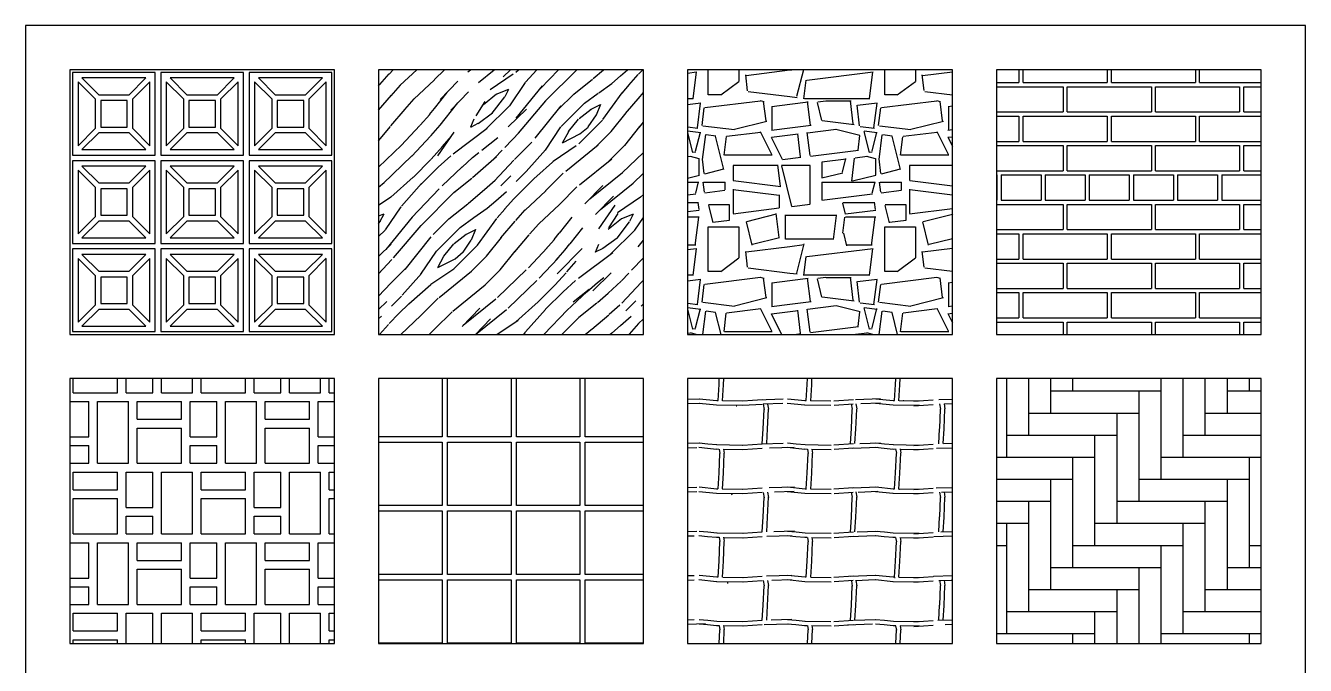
# Model space of a CAD drawing. Header units: inches. Extents: x 8.9 to 34.2, y 3.1 to 17.6.
# Drawn here: x 8.89 to 23.39, y 10.39 to 17.64 of the extents above; entities that cross this region are included whole.
import ezdxf

# ---------------------------------------------------------------- set-up
doc = ezdxf.new("R2010")
doc.units = ezdxf.units.IN
doc.header["$MEASUREMENT"] = 0

msp = doc.modelspace()

# ---------------------------------------------------------------- hatches: boundary and pattern name
h = msp.add_hatch()
h.set_pattern_fill('COBOGO1', color=256, pattern_type=2)
h.set_pattern_definition([(0, (7.416339932285666, 12.17193700955551), (0, 1), [0.9375, -0.0625]), (270, (7.416339932285666, 13.10943700955551), (1, -1.836909530733566e-16), [0.9375, -0.0625]), (180, (8.353839932285666, 13.10943700955551), (-1.224606353822377e-16, -1), [0.9375, -0.0625]), (90, (8.353839932285666, 12.17193700955551), (-1, 6.123031769111886e-17), [0.9375, -0.0625]), (0, (7.523033932285666, 12.23443700955551), (0, 1), [0.724112, -0.275888]), (270, (7.478839932285666, 13.00274300955551), (1, -1.836909530733566e-16), [0.724112, -0.275888]), (180, (8.247145932285665, 13.04693700955551), (-1.224606353822377e-16, -1), [0.724112, -0.275888]), (90, (8.291339932285666, 12.27863100955551), (-1, 6.123031769111886e-17), [0.724112, -0.275888]), (0, (7.716783932285666, 12.42818700955551), (0, 1), [0.336612, -0.663388]), (270, (7.672589932285666, 12.80899300955551), (1, -1.836909530733566e-16), [0.336612, -0.663388]), (180, (8.053395932285667, 12.85318700955551), (-1.224606353822377e-16, -1), [0.336612, -0.663388]), (90, (8.097589932285667, 12.47238100955551), (-1, 6.123031769111886e-17), [0.336612, -0.663388]), (0, (7.735089932285666, 12.49068700955551), (0, 1), [0.3, -0.7]), (270, (7.735089932285666, 12.79068700955551), (1, -1.836909530733566e-16), [0.3, -0.7]), (180, (8.035089932285667, 12.79068700955551), (-1.224606353822377e-16, -1), [0.3, -0.7]), (90, (8.035089932285667, 12.49068700955551), (-1, 6.123031769111886e-17), [0.3, -0.7]), (315, (7.478839932285666, 13.00274300955551), (1.000000309448952, -2.220446049250313e-16), [0.274004, -1.14021]), (315, (7.523033932285666, 13.04693700955551), (1.000000309448952, -2.220446049250313e-16), [0.274004, -1.14021]), (225, (8.291339932285666, 13.00274300955551), (-1.110223024625157e-16, -1.000000309448952), [0.274004, -1.14021]), (225, (8.247145932285665, 13.04693700955551), (-1.110223024625157e-16, -1.000000309448952), [0.274004, -1.14021]), (225, (7.716783932285666, 12.42818700955551), (-1.110223024625157e-16, -1.000000309448952), [0.274004, -1.14021]), (225, (7.672589932285666, 12.47238100955551), (-1.110223024625157e-16, -1.000000309448952), [0.274004, -1.14021]), (315, (8.053395932285667, 12.42818700955551), (1.000000309448952, -2.220446049250313e-16), [0.274004, -1.14021]), (315, (8.097589932285667, 12.47238100955551), (1.000000309448952, -2.220446049250313e-16), [0.274004, -1.14021])])
h.paths.add_polyline_path([(9.385089932285666, 14.14068700955551), (12.38508993228567, 14.14068700955551), (12.38508993228567, 17.14068700955551), (9.385089932285666, 17.14068700955551)])
h = msp.add_hatch()
h.set_pattern_fill('MADEIRA3', color=256, scale=2, angle=45, pattern_type=2)
h.set_pattern_definition([(40.60140000000001, (2.776730468934502, 1.407142494561229), (1.414209572442968, 1.414216291841767), [0.130384, -25.946422]), (49.3987, (2.88986755392435, 1.294005409571382), (15.55635123906141, 18.38477371420754), [0.130384, -25.946426]), (41.9874, (2.225187179608996, 1.873832970144351), (1.414208964699968, 1.414218666890748), [0.190262, -37.862326]), (48.01270000000001, (2.14033436586661, 1.958685783886736), (24.04166899291732, 26.87001857304267), [0.190262, -37.86233]), (40.42619999999999, (2.557527366766673, 1.456639969244288), (19.79895064629603, 16.97060285216485), [0.250798, -49.908938]), (49.5739, (2.939365028607408, 1.074802307403552), (15.5563546834398, 18.38477018313453), [0.250798, -49.908946]), (43.1525, (2.267613586480189, 1.661700935788387), (1.414211076053257, 1.414215698644407), [0.310162, -61.722084]), (46.8476, (1.928220716286956, 2.001105119690118), (41.01220197022322, 43.84061308542618), [0.310162, -61.722088]), (38.41819999999999, (2.409034942717498, 1.590990257669732), (14.1421031388135, 11.31374100203083), [0.261726, -52.083268]), (49.5739, (3.094928520468449, 0.9192388155425117), (15.5563546834398, 18.38477018313453), [0.250798, -49.908946]), (46.8476, (1.808012563485244, 2.121313272491831), (41.01220197022322, 43.84061308542618), [0.310162, -61.722088]), (45, (2.182760772737803, 0.03535533905932738), (-1.414213562373095, 1.414213562373095), [0.28, -1.72]), (45, (2.027197280876762, 0.1909188309203678), (-1.414213562373095, 1.414213562373095), [0.28, -1.72]), (45, (1.673643890283488, 0.5444722215136416), (-1.414213562373095, 1.414213562373095), [0.28, -1.72]), (44.209, (1.451609532563788, 0.7665065792333424), (104.6531794257583, 101.8220006808326), [0.290028, -289.73761]), (44.52249999999999, (1.338946209117335, 0.8791699026797949), (1.414214366296558, 1.414211966650129), [0.400014, -239.60832]), (57.60900000000001, (1.215793663678761, 1.002322448118369), (73.53842185390087, 115.9661956268828), [0.194696, -155.561764]), (36.4686, (1.263520542981728, 0.9545955688154018), (11.31382004805416, 8.485169567358552), [0.202238, -40.245326]), (45.47750000000001, (1.145671298402054, 1.072444813395076), (166.8770644756929, 169.7057630263575), [0.400014, -239.60832]), (45.7899, (1.033003732314914, 1.185112379482216), (100.4001423841578, 103.2466115156724), [0.290028, -145.723848]), (45.7899, (0.9127955795132008, 1.305320532283929), (100.4001423841578, 103.2466115156724), [0.290028, -145.723848]), (51.07240000000001, (1.871633789015722, 0.7424621202458749), (35.3553791139546, 43.84058110955237), [0.4726519999999999, -94.05775599999997]), (38.9277, (2.225187179608995, 0.3889087296526011), (29.69841095097809, 24.04170444267971), [0.472652, -94.057738]), (51.07240000000001, (1.659501754659757, 0.9687362902255702), (35.3553791139546, 43.84058110955237), [0.4726519999999999, -94.05775599999997]), (38.9277, (1.235222129598643, 1.392962175171315), (29.69841095097809, 24.04170444267971), [0.472652, -94.057738]), (60.9453, (2.21811611179713, 0.7353910524340095), (2.828433916521171, 5.656846493222234), [0.145602, -14.41461]), (55.954, (2.027197280876762, 0.6576093065034891), (5.656862754987173, 8.485272912077662), [0.3157539999999998, -62.83484599999998]), (34.0461, (2.14033436586661, 0.5444722215136416), (43.84051221061966, 29.69859233001916), [0.315754, -62.834824]), (55.954, (1.62414641560043, 1.159655121145938), (5.656862754987173, 8.485272912077662), [0.3157539999999998, -62.83484599999998]), (34.0461, (1.426156516868197, 1.357645019878171), (43.84051221061966, 29.69859233001916), [0.315754, -62.834824]), (49.7636, (1.716070297154681, 0.8414570696119915), (14.14214764476863, 16.97055058537822), [0.481664, -23.601524]), (38.9277, (2.380750671470036, 0.2333452377915607), (29.69841095097809, 24.04170444267971), [0.472652, -94.057738]), (38.9277, (1.11501397679693, 1.513170327973028), (29.69841095097809, 24.04170444267971), [0.472652, -94.057738]), (21.80159999999999, (1.46858292373939, 1.286934341759516), (9.899466021867866, 4.242668902403722), [0.152316, -15.079208]), (38.9911, (1.320090499690215, 1.166726188957803), (15.55632254519127, 12.72794730844317), [0.1910499999999999, -38.01888799999998]), (48.3664, (1.807578399921595, 0.4105377118755353), (21.21322760401565, 24.04160658713656), [0.33057, -33.7282]), (41.6337, (1.893262771238656, 0.3248533405584742), (1.414209068103099, 1.414216999309146), [0.33057, -33.728196]), (46.5911, (1.551078243473299, 0.6670378683238307), (48.08329591651587, 50.91165320902169), [0.240092, -71.78768000000001]), (45, (2.168618637114072, 1.11015764646288), (-1.414213562373095, 1.414213562373095), [0.25, -1.75]), (45, (2.592882705826, 0.6858935777509511), (-1.414213562373095, 1.414213562373095), [0.25, -1.75]), (26.5652, (2.536314163331077, 1.11015764646288), (1.414209146569054, 1.414217387692722), [0.126492, -6.198058000000001]), (38.29029999999999, (2.401963874905633, 1.004091629284897), (14.14210392606349, 11.313739528022), [0.171172, -34.063304]), (51.3401, (2.288826789915785, 0.8626702730475879), (9.899512823792797, 12.72790460987425), [0.181108, -17.92966]), (55.6196, (2.508029892083615, 0.9121677477306462), (5.65685996979183, 8.485274042326672), [0.162788, -32.394848]), (67.6198, (2.599953773637866, 1.04651803615609), (5.65686766954422, 14.14212246664642), [0.13, -25.869988]), (45, (2.203973976173399, 0.9192388155425117), (-1.414213562373095, 1.414213562373095), [0.38, -1.62]), (45, (2.401963874905633, 0.7212489168102785), (-1.414213562373095, 1.414213562373095), [0.38, -1.62]), (48.3664, (1.800923110897067, 1.421284630184961), (21.21322760401565, 24.04160658713656), [0.340588, -33.718182]), (41.6337, (1.687786025907219, 1.534421715174808), (1.414209068103099, 1.414216999309146), [0.340588, -33.71818]), (45, (2.74844619768704, 0.5303300858899106), (-1.414213562373095, 1.414213562373095), [0.25, -1.75]), (26.5652, (2.21811611179713, 0.7353910524340095), (1.414209146569054, 1.414217387692722), [0.22136, -6.103190000000001]), (40.2365, (2.416106010529363, 0.834386001800126), (1.414211054083221, 1.414216639370654), [0.120416, -23.962768]), (52.43139999999999, (1.426156516868197, 1.074802307403552), (18.3847790993398, 24.04162707819457), [0.231948, -46.157706]), (63.4349, (1.567577873105506, 1.258650070512055), (1.414215540735743, 4.242637254688822), [0.094868, -6.229686]), (38.66, (2.345395332410709, 1.286934341759516), (1.414208651810879, 1.414219366810983), [0.271662, -17.839102]), (51.3401, (2.769659401122637, 0.8626702730475879), (9.899512823792797, 12.72790460987425), [0.271662, -17.839106]), (46.27300000000001, (1.956486602758108, 1.336431816442575), (60.81121536947364, 63.63957799595148), [0.450112, -89.572106]), (43.7271, (1.602903513680024, 1.689989449676536), (1.414209732919267, 1.414216905466915), [0.450112, -89.572102]), (36.0275, (2.472674553024287, 1.1879393923934), (21.21316090303294, 15.55639130872886), [0.1923539999999999, -38.27839999999998]), (45, (2.027197280876762, 1.209152595828996), (-1.414213562373095, 1.414213562373095), [0.54, -1.46]), (51.3401, (2.925222892983677, 0.7071067811865475), (9.899512823792797, 12.72790460987425), [0.271662, -17.839106]), (43.7271, (1.482695360878311, 1.810197602478249), (1.414209732919267, 1.414216905466915), [0.450112, -89.572102]), (35.5378, (2.628238044885328, 1.301076477383247), (1.414210655151136, 1.414216687995512), [0.182482, -11.983038]), (45, (2.027197280876762, 1.675843071412118), (-1.414213562373095, 1.414213562373095), [0.28, -1.72]), (45, (1.942344467134377, 1.760695885154503), (-1.414213562373095, 1.414213562373095), [0.28, -1.72]), (54.21100000000001, (2.670664451756521, 0.9899494936611666), (7.071071599964291, 9.899492174389877), [0.3748339999999999, -74.59181999999998]), (51.49160000000001, (2.182903608307603, 2.538421420578151), (154.1467307518407, 193.7498065581168), [0.231448, -335.923832]), (51.49160000000001, (2.303111761109315, 2.418213267776438), (154.1467307518407, 193.7498065581168), [0.231448, -335.923832]), (55.04180000000001, (2.373679603658171, 2.220315292925759), (111.7109025297565, 159.8181008432378), [0.324978, -229.191022]), (37.093, (2.366608535846305, 2.001112190757929), (46.66892856839938, 35.35545834538418), [0.484608, -72.206492]), (38.5515, (2.684806587380251, 2.036467529817257), (97.5834393301562, 77.7790417366736), [0.231464, -356.02248]), (42.13729999999999, (2.73430406206331, 1.85969083452062), (1.414219821590414, 1.414206399933468), [0.20025, -39.84973]), (46.78990000000001, (2.868654350488754, 1.725340546095176), (42.42641473700969, 45.25482631790416), [0.320156, -63.711086]), (45, (3.10907065609218, 1.711198410471445), (-1.414213562373095, 1.414213562373095), [0.16, -1.84]), (45, (3.193923469834566, 1.626345596729059), (-1.414213562373095, 1.414213562373095), [0.16, -1.84]), (43.2101, (3.208065605458296, 1.385929291125633), (1.414212850539411, 1.414214080981092), [0.320156, -63.711086]), (43.2101, (3.363629097319337, 1.230365799264592), (1.414212850539411, 1.414214080981092), [0.320156, -63.711086]), (41.4238, (2.748446197687041, 1.619274528917194), (1.414211256425335, 1.414217007736747), [0.160312, -31.902122]), (48.5763, (3.101999588280314, 1.26572113832392), (19.79900260302265, 22.62740329598742), [0.1603119999999999, -31.90212599999999]), (41.4238, (2.493887756459884, 1.873832970144351), (1.414211256425335, 1.414217007736747), [0.160312, -31.902122]), (48.5763, (2.140332951653047, 2.227370804388439), (19.79900260302265, 22.62740329598742), [0.1603119999999999, -31.90212599999999]), (41.4238, (2.875725418300619, 1.491995308303615), (1.414211256425335, 1.414217007736747), [0.160312, -31.902122]), (48.5763, (2.974720367666736, 1.393000358937499), (19.79900260302265, 22.62740329598742), [0.1603119999999999, -31.90212599999999]), (41.4238, (2.614095909261597, 1.753624817342638), (1.414211256425335, 1.414217007736747), [0.160312, -31.902122]), (48.5763, (3.257563080141355, 1.11015764646288), (19.79900260302265, 22.62740329598742), [0.1603119999999999, -31.90212599999999]), (48.5763, (2.020124798851334, 2.347578957190152), (19.79900260302265, 22.62740329598742), [0.1603119999999999, -31.90212599999999]), (48.5763, (2.267613586480189, 2.100107140124046), (19.79900260302265, 22.62740329598742), [0.1603119999999999, -31.90212599999999]), (38.66, (2.614095909261597, 1.979898987322333), (1.414208651810879, 1.414219366810983), [0.090554, -18.02021]), (51.3401, (2.246391897763218, 2.347597341966463), (9.899512823792797, 12.72790460987425), [0.090554, -18.020214]), (51.3401, (2.126183744961504, 2.467805494768176), (9.899512823792797, 12.72790460987425), [0.090554, -18.020214]), (45.2731, (2.995933571102332, 1.598061325481597), (-1.414214743645866, 1.414213392088568), [0.160002, -1.84002]), (45, (3.080786384844718, 1.513208511739212), (-1.414213562373095, 1.414213562373095), [0.16, -1.84]), (26.5652, (2.592881291612438, 2.326382724317304), (1.414209146569054, 1.414217387692722), [0.094868, -6.229682]), (67.6198, (2.592884120039562, 2.326379895890179), (5.65686766954422, 14.14212246664642), [0.0975, -25.902488]), (46.5911, (2.882797900326047, 1.994039708732501), (48.08329591651587, 50.91165320902169), [0.120048, -71.907724])])
h.paths.add_polyline_path([(12.88508993228567, 14.14068700955551), (15.88508993228567, 14.14068700955551), (15.88508993228567, 17.14068700955551), (12.88508993228567, 17.14068700955551)])
h = msp.add_hatch()
h.set_pattern_fill('PEDRA', color=256, scale=2, pattern_type=2)
h.set_pattern_definition([(0, (-10.051046, 4.781674), (0, 2), [0.285108, -1.714892]), (262.875, (-11.410162, 4.402602), (-7.385014635336029e-05, -2.000035288325222), [0.283598, -15.841002]), (172.875, (-11.302826, 4.389186), (-14.00004913321865, 1.999932065712142), [0.10817, -16.01643]), (284.0364, (-11.302826, 4.389186), (1.999965156285223, -6.00008336389129), [0.3890919999999999, -7.857107999999999]), (7.125016, (-11.42441, 3.744276), (14.00004857473172, 1.99993597526331), [0.231136, -15.893464]), (277.125, (-11.43888, 3.860046), (1.999932065712137, -14.00004913321865), [0.11667, -16.00793]), (0, (-11.43888, 3.860046), (0, 2), [0.243822, -1.756178]), (7.125016, (-9.560872, 4.202388), (14.00004857473172, 1.99993597526331), [0.034368, -16.090232]), (284.0364, (-9.620902000000001, 4.44251), (1.999965156285223, -6.00008336389129), [0.247512, -7.998688]), (172.875, (-9.472444, 4.423952), (-14.00004913321865, 1.999932065712142), [0.149614, -15.974986]), (165.9638, (-9.486514, 4.129683999999999), (-1.999900256960819, 4.698988380635871e-05), [0.10115, -8.14505]), (90, (-9.486514, 3.942198), (-2, 1.224606353822377e-16), [0.187486, -1.812514]), (90, (-10.230672, 3.616034), (-2, 1.224606353822377e-16), [0.436266, -1.563734]), (180, (-10.230672, 4.0523), (-2.449212707644755e-16, -2), [0.323398, -1.676602]), (7.125016, (-10.098614, 3.66), (14.00004857473172, 1.99993597526331), [0.5785319999999999, -15.546068]), (0, (-10.098614, 3.860046), (0, 2), [0.606136, -1.393864]), (0, (-9.861694, 3.630234), (0, 2), [0.365576, -1.634424]), (7.125016, (-9.8302, 3.50426), (14.00004857473172, 1.99993597526331), [0.347128, -15.777472]), (180, (-9.526432000000002, 3.147732), (-2.449212707644755e-16, -2), [0.28959, -1.71041]), (82.875, (-9.526432000000002, 3.147732), (7.385014635355458e-05, 2.000035288325222), [0.322202, -15.802398]), (0, (-9.8286, 3.467446), (0, 2), [0.342132, -1.657868]), (352.875, (-9.6652, 4.498688), (14.00004913321865, -1.999932065712143), [0.161918, -15.962682]), (262.875, (-9.469278, 4.760656), (-7.385014635336029e-05, -2.000035288325222), [0.284246, -15.840354]), (187.125016, (-9.469278, 4.760656), (-14.00004857473172, -1.999935975263308), [0.226904, -15.897696]), (277.125, (-9.694428, 4.732512), (1.999932065712137, -14.00004913321865), [0.235644, -15.888956]), (97.12499999999997, (-10.218772, 4.50579), (-1.999932065712142, 14.00004913321865), [0.267514, -15.857086]), (187.125016, (-10.251954, 4.771237999999999), (-14.00004857473172, -1.999935975263308), [0.211112, -15.913488]), (352.875, (-11.448332, 4.50619), (14.00004913321865, -1.999932065712143), [0.360894, -15.763706]), (82.875, (-11.448332, 4.50619), (7.385014635355458e-05, 2.000035288325222), [0.20026, -15.92434]), (187.125016, (-10.79352, 4.78365), (-14.00004857473172, -1.999935975263308), [0.6348739999999999, -15.489726]), (165.9638, (-10.749574, 4.772664), (-1.999900256960819, 4.698988380635871e-05), [0.0453, -8.2009]), (180, (-9.554466, 2.806874), (-2.449212707644755e-16, -2), [0.739592, -1.260408]), (262.875, (-9.516042, 3.114274), (-7.385014635336029e-05, -2.000035288325222), [0.309792, -15.814808]), (7.125016, (-10.267374, 3.020358), (14.00004857473172, 1.99993597526331), [0.75718, -15.36742]), (82.875, (-10.29406, 2.806874), (7.385014635355458e-05, 2.000035288325222), [0.215146, -15.909454]), (7.125016, (-10.22692, 4.160418), (14.00004857473172, 1.99993597526331), [0.548126, -15.576474]), (187.125016, (-9.934586, 4.461296), (-14.00004857473172, -1.999935975263308), [0.327394, -15.797206]), (262.875, (-9.66242, 4.393254), (-7.385014635336029e-05, -2.000035288325222), [0.166134, -15.958466]), (7.125016, (-10.545056, 4.12065), (14.00004857473172, 1.99993597526331), [0.212506, -15.912094]), (187.125016, (-10.366724, 4.407278), (-14.00004857473172, -1.999935975263308), [0.305082, -15.819518]), (165.9638, (-9.66242, 4.393254), (-1.999900256960819, 4.698988380635871e-05), [0.280544, -7.965656]), (284.0364, (-10.55407, 4.0523), (1.999965156285223, -6.00008336389129), [0.476472, -7.769727999999999]), (270, (-10.581964, 3.71833), (2, -3.673819061467132e-16), [0.146208, -1.853792]), (7.125016, (-11.103576, 3.50692), (14.00004857473172, 1.99993597526331), [0.52567, -15.59893]), (270, (-11.103576, 3.783532), (2, -3.673819061467132e-16), [0.27661, -1.72339]), (352.875, (-11.103576, 3.783532), (14.00004913321865, -1.999932065712143), [0.52567, -15.59893]), (7.125016, (-10.438508, 3.590054), (14.00004857473172, 1.99993597526331), [0.209454, -15.915146]), (187.125016, (-9.584644, 4.154216), (-14.00004857473172, -1.999935975263308), [0.136426, -15.988174]), (82.875, (-9.752724, 3.875646), (7.385014635355458e-05, 2.000035288325222), [0.263686, -15.860914]), (97.12499999999997, (-9.733198, 4.519769999999999), (-1.999932065712142, 14.00004913321865), [0.263942, -15.860658]), (7.125016, (-10.461436, 4.480708), (14.00004857473172, 1.99993597526331), [0.243494, -15.881106]), (270, (-10.098614, 4.08997), (2, -3.673819061467132e-16), [0.180458, -1.819542]), (270, (-10.098614, 3.860046), (2, -3.673819061467132e-16), [0.071056, -1.928944]), (284.0364, (-10.149318, 4.771083999999999), (1.999965156285223, -6.00008336389129), [0.21206, -8.034139999999997]), (352.875, (-10.097884, 4.565356), (14.00004913321865, -1.999932065712143), [0.367524, -15.757076]), (187.125016, (-10.051046, 4.781674), (-14.00004857473172, -1.999935975263308), [0.092418, -16.032182]), (187.125016, (-9.822306, 4.124508000000001), (-14.00004857473172, -1.999935975263308), [0.278458, -15.846142]), (262.875, (-9.929041999999999, 3.486758), (-7.385014635336029e-05, -2.000035288325222), [0.274452, -15.850148]), (284.0364, (-9.861694, 3.630234), (1.999965156285223, -6.00008336389129), [0.129852, -8.116347999999999]), (82.875, (-9.85105, 3.287846), (7.385014635355458e-05, 2.000035288325222), [0.180996, -15.943604]), (284.0364, (-9.85105, 3.287846), (1.999965156285223, -6.00008336389129), [0.144426, -8.101773999999999]), (7.125016, (-10.461436, 3.136134), (14.00004857473172, 1.99993597526331), [0.163962, -15.960638]), (255.964, (-10.298742, 3.156472), (-4.000891496713788e-05, -1.999900257112661), [0.34039, -7.905810000000001]), (352.875, (-10.461436, 2.836262), (14.00004913321865, -1.999932065712143), [0.080764, -16.043836]), (270, (-10.098614, 3.78899), (2, -3.673819061467132e-16), [0.12899, -1.87101]), (180, (-9.963084, 3.214426), (-2.449212707644755e-16, -2), [0.498352, -1.501648]), (0, (-10.461436, 3.486758), (0, 2), [0.5323939999999999, -1.467606]), (187.125016, (-10.461436, 4.745051999999999), (-14.00004857473172, -1.999935975263308), [0.205368, -15.919232]), (296.5651, (-10.669452, 4.369438), (1.999940903264754, -1.999937494885417), [0.278154, -4.194045999999999]), (7.125016, (-10.668442, 4.454832), (14.00004857473172, 1.99993597526331), [0.208618, -15.915982]), (187.125016, (-10.790312, 4.428192), (-14.00004857473172, -1.999935975263308), [0.389182, -15.735418]), (116.5651, (-10.661428, 4.17042), (-1.999940903264755, 1.999937494885416), [0.288196, -4.184004]), (0, (-11.202676, 4.17042), (0, 2), [0.54125, -1.45875]), (262.875, (-11.17649, 4.379919999999999), (-7.385014635336029e-05, -2.000035288325222), [0.211128, -15.913472]), (14.036243, (-11.090224, 4.461428), (6.000088844107138, 1.99994871504773), [0.3793799999999999, -7.866819999999999]), (90, (-11.195058, 3.78899), (-2, 1.224606353822377e-16), [0.071056, -1.928944]), (172.875, (-10.563412, 3.812176), (-14.00004913321865, 1.999932065712142), [0.544366, -15.580234]), (180, (-10.461436, 4.0523), (-2.449212707644755e-16, -2), [0.080206, -1.919794]), (180, (-10.593428, 4.0523), (-2.449212707644755e-16, -2), [0.5101479999999999, -1.489852]), (270, (-11.103576, 4.0523), (2, -3.673819061467132e-16), [0.172604, -1.827396]), (270, (-10.665218, 4.719580000000001), (2, -3.673819061467132e-16), [0.259624, -1.740376]), (97.12499999999997, (-10.72217, 4.55344), (-1.999932065712142, 14.00004913321865), [0.22093, -15.90367]), (0, (-11.385648, 3.356592), (0, 2), [0.346874, -1.653126]), (90, (-11.385648, 2.849814), (-2, 1.224606353822377e-16), [0.506778, -1.493222]), (180, (-11.244038, 2.849814), (-2.449212707644755e-16, -2), [0.141612, -1.858388]), (270, (-11.038774, 3.356592), (2, -3.673819061467132e-16), [0.35283, -1.64717]), (90, (-11.195058, 3.772944), (-2, 1.224606353822377e-16), [0.016046, -1.983954]), (352.875, (-10.933996, 2.895332), (14.00004913321865, -1.999932065712143), [0.476236, -15.648364]), (277.125, (-10.956362, 3.074268), (1.999932065712137, -14.00004913321865), [0.18033, -15.94427]), (180, (-10.461436, 3.214426), (-2.449212707644755e-16, -2), [0.04861, -1.95139]), (0, (-10.5101, 3.486758), (0, 2), [0.048664, -1.951336]), (90, (-10.510048, 3.214426), (-2, 1.224606353822377e-16), [0.27789, -1.72211]), (7.125016, (-10.956362, 3.074268), (14.00004857473172, 1.99993597526331), [0.498778, -15.625822]), (277.125, (-10.611154, 3.501892), (1.999932065712137, -14.00004913321865), [0.27183, -15.85277]), (194.036243, (-10.577438, 3.232162), (-6.00008884410714, -1.999948715047729), [0.316992, -7.929208]), (104.0364, (-10.884966, 3.15528), (-1.999965156285223, 6.00008336389129), [0.269854, -7.976346]), (14.036243, (-10.950416, 3.417076), (6.000088844107138, 1.99994871504773), [0.349704, -7.896496]), (7.125016, (-11.332086, 3.409094), (14.00004857473172, 1.99993597526331), [0.189642, -15.934958]), (90, (-11.143908, 3.432616), (-2, 1.224606353822377e-16), [0.170792, -1.829208]), (180, (-11.143908, 3.603408), (-2.449212707644755e-16, -2), [0.236758, -1.763242]), (284.0364, (-11.380666, 3.603408), (1.999965156285223, -6.00008336389129), [0.200296, -8.045903999999998]), (277.125016, (-11.445338, 4.121196), (1.999935975263307, -14.00004857473172), [0.164864, -15.959736]), (14.036243, (-11.424888, 3.957604), (6.000088844107138, 1.99994871504773), [0.223092, -8.023107999999999]), (75.963757, (-9.526767999999999, 4.206652), (4.849079210639262e-05, 1.99990025692499), [0.22399, -8.022210000000001]), (14.036243, (-9.752724, 3.875646), (6.000088844107138, 1.99994871504773), [0.2744019999999999, -7.971797999999999]), (75.963757, (-9.52455, 3.731758), (4.849079210639262e-05, 1.99990025692499), [0.132234, -8.113966]), (277.125016, (-9.496118, 3.630234), (1.999935975263307, -14.00004857473172), [0.083564, -16.041036]), (277.125016, (-10.259452, 4.420688), (1.999935975263307, -14.00004857473172), [0.262296, -15.862304]), (277.125016, (-10.366724, 4.407278), (1.999935975263307, -14.00004857473172), [0.262296, -15.862304]), (75.963757, (-9.861218, 3.96886), (4.849079210639262e-05, 1.99990025692499), [0.160438, -8.085761999999999]), (14.036243, (-10.098614, 3.909512), (6.000088844107138, 1.99994871504773), [0.244702, -8.001497999999998]), (277.125016, (-10.593428, 4.0523), (1.999935975263307, -14.00004857473172), [0.241992, -15.882608]), (36.869898, (-11.244038, 2.849814), (1.999999987637624, 2.000000012362376), [0.256578, -9.743422])])
h.paths.add_polyline_path([(19.38508993228567, 17.14068700955551), (16.38508993228567, 17.14068700955551), (16.38508993228567, 14.14068700955551), (19.38508993228567, 14.14068700955551)])
h = msp.add_hatch()
h.set_pattern_fill('MURO10', color=256, scale=2, pattern_type=2)
h.set_pattern_definition([(270, (13.88834011179713, 13.946568), (2, -3.673819061467132e-16), [0.285714, -1.714286]), (0, (13.66429611179713, 13.946568), (0, 2), [0.224042, -1.775958]), (0, (13.66429611179713, 13.660852), (0, 2), [0.224042, -1.775958]), (270, (15.43521411179713, 13.946568), (2, -3.673819061467132e-16), [0.285714, -1.714286]), (0, (15.43521411179713, 13.946568), (0, 2), [0.229082, -1.770918]), (0, (15.43521411179713, 13.660852), (0, 2), [0.229082, -1.770918]), (270, (15.38834011179713, 13.946568), (2, -3.673819061467132e-16), [0.285714, -1.714286]), (0, (14.93521411179713, 13.660852), (0, 2), [0.453126, -1.546876]), (0, (13.93521411179713, 13.660852), (0, 2), [0.453126, -1.546876]), (0, (14.43521411179713, 13.660852), (0, 2), [0.453126, -1.546876]), (270, (13.93521411179713, 13.946568), (2, -3.673819061467132e-16), [0.285714, -1.714286]), (0, (13.93521411179713, 13.946568), (0, 2), [0.453126, -1.546876]), (0, (14.93521411179713, 13.946568), (0, 2), [0.453126, -1.546876]), (0, (14.43521411179713, 13.946568), (0, 2), [0.453126, -1.546876]), (270, (14.38834011179713, 13.946568), (2, -3.673819061467132e-16), [0.285714, -1.714286]), (270, (14.93521411179713, 13.946568), (2, -3.673819061467132e-16), [0.285714, -1.714286]), (270, (14.43521411179713, 13.946568), (2, -3.673819061467132e-16), [0.285714, -1.714286]), (270, (14.88834011179713, 13.946568), (2, -3.673819061467132e-16), [0.285714, -1.714286]), (90, (14.18521411179713, 14.994186), (-2, 1.224606353822377e-16), [0.285714, -1.714286]), (0, (14.18521411179713, 15.2799), (0, 2), [0.953126, -1.046876]), (0, (13.66429611179713, 15.2799), (0, 2), [0.474042, -1.525958]), (270, (14.13834011179713, 15.2799), (2, -3.673819061467132e-16), [0.285714, -1.714286]), (270, (15.13834011179713, 15.2799), (2, -3.673819061467132e-16), [0.285714, -1.714286]), (0, (14.18521411179713, 14.994186), (0, 2), [0.953126, -1.046876]), (0, (13.66429611179713, 14.994186), (0, 2), [0.474042, -1.525958]), (0, (15.18521411179713, 14.994186), (0, 2), [0.479082, -1.520918]), (0, (15.18521411179713, 15.2799), (0, 2), [0.479082, -1.520918]), (90, (15.18521411179713, 14.994186), (-2, 1.224606353822377e-16), [0.285714, -1.714286]), (270, (15.63834011179713, 15.613234), (2, -3.673819061467132e-16), [0.285714, -1.714286]), (270, (14.63834011179713, 15.613234), (2, -3.673819061467132e-16), [0.285714, -1.714286]), (0, (14.68521411179713, 15.613234), (0, 2), [0.953126, -1.046876]), (90, (14.68521411179713, 15.32752), (-2, 1.224606353822377e-16), [0.285714, -1.714286]), (0, (14.68521411179713, 15.32752), (0, 2), [0.953126, -1.046876]), (0, (13.68521411179713, 15.32752), (0, 2), [0.953126, -1.046876]), (90, (13.68521411179713, 15.32752), (-2, 1.224606353822377e-16), [0.285714, -1.714286]), (0, (13.68521411179713, 15.613234), (0, 2), [0.953126, -1.046876]), (90, (14.18521411179713, 14.32752), (-2, 1.224606353822377e-16), [0.285714, -1.714286]), (0, (14.18521411179713, 14.613234), (0, 2), [0.953126, -1.046876]), (0, (13.66429611179713, 14.613234), (0, 2), [0.474042, -1.525958]), (270, (14.13834011179713, 14.613234), (2, -3.673819061467132e-16), [0.285714, -1.714286]), (270, (15.13834011179713, 14.613234), (2, -3.673819061467132e-16), [0.285714, -1.714286]), (0, (14.18521411179713, 14.32752), (0, 2), [0.953126, -1.046876]), (0, (15.18521411179713, 14.32752), (0, 2), [0.479082, -1.520918]), (0, (15.18521411179713, 14.613234), (0, 2), [0.479082, -1.520918]), (90, (15.18521411179713, 14.32752), (-2, 1.224606353822377e-16), [0.285714, -1.714286]), (270, (15.63834011179713, 14.946568), (2, -3.673819061467132e-16), [0.285714, -1.714286]), (270, (14.63834011179713, 14.946568), (2, -3.673819061467132e-16), [0.285714, -1.714286]), (0, (14.68521411179713, 14.946568), (0, 2), [0.953126, -1.046876]), (90, (14.68521411179713, 14.660852), (-2, 1.224606353822377e-16), [0.285714, -1.714286]), (0, (14.68521411179713, 14.660852), (0, 2), [0.953126, -1.046876]), (0, (13.68521411179713, 14.660852), (0, 2), [0.953126, -1.046876]), (90, (13.68521411179713, 14.660852), (-2, 1.224606353822377e-16), [0.285714, -1.714286]), (0, (13.68521411179713, 14.946568), (0, 2), [0.953126, -1.046876]), (0, (13.68521411179713, 14.2799), (0, 2), [0.953126, -1.046876]), (90, (13.68521411179713, 13.994186), (-2, 1.224606353822377e-16), [0.285714, -1.714286]), (0, (13.68521411179713, 13.994186), (0, 2), [0.953126, -1.046876]), (0, (13.66429611179713, 14.32752), (0, 2), [0.474042, -1.525958]), (0, (14.68521411179713, 13.994186), (0, 2), [0.953126, -1.046876]), (90, (14.68521411179713, 13.994186), (-2, 1.224606353822377e-16), [0.285714, -1.714286]), (0, (14.68521411179713, 14.2799), (0, 2), [0.953126, -1.046876]), (270, (14.63834011179713, 14.2799), (2, -3.673819061467132e-16), [0.285714, -1.714286]), (270, (15.63834011179713, 14.2799), (2, -3.673819061467132e-16), [0.285714, -1.714286])])
h.paths.add_polyline_path([(19.88508993228567, 14.14068700955551), (22.88508993228567, 14.14068700955551), (22.88508993228567, 17.14068700955551), (19.88508993228567, 17.14068700955551)])
h = msp.add_hatch()
h.set_pattern_fill('PISO_09', color=256, pattern_type=2)
h.set_pattern_definition([(0, (0, -0.1198907247993972), (0.725, 0.8), [0.5, -0.1, 0.3, -0.1, 0.35, -0.1]), (0, (0.6, 0.08010927520060274), (0.725, 0.8), [0.3, -1.15]), (0, (0.6, 0.1801092752006028), (0.725, 0.8), [0.3, -1.15]), (0, (0, 0.2801092752006028), (0.725, 0.8), [0.5, -0.95]), (0, (0, 0.3801092752006028), (0.725, 0.8), [0.5, -0.95]), (0, (0, 0.5801092752006027), (0.725, 0.8), [0.5, -0.1, 0.3, -0.1, 0.35, -0.1]), (90, (0, -0.1198907247993972), (-0.725, 0.8), [0.4, -0.1, 0.2, -0.9]), (90, (0.5, -0.1198907247993972), (-0.725, 0.8), [0.4, -0.1, 0.2, -0.9]), (90, (0.6, -0.1198907247993972), (-0.725, 0.8), [0.2, -0.1, 0.4, -0.9]), (90, (0.9, -0.1198907247993972), (-0.725, 0.8), [0.2, -0.1, 0.4, -0.9]), (90, (1, -0.1198907247993972), (-0.725, 0.8), [0.7, -0.9]), (90, (1.35, -0.1198907247993972), (-0.725, 0.8), [0.7, -0.9])])
h.paths.add_polyline_path([(9.385089932285666, 10.64068700955551), (12.38508993228567, 10.64068700955551), (12.38508993228567, 13.64068700955551), (9.385089932285666, 13.64068700955551)])
h = msp.add_hatch()
h.set_pattern_fill('PISO_08', color=256, scale=0.06, pattern_type=2)
h.set_pattern_definition([(90, (12.88508993228567, 10.64068700955551), (-0.78, 4.775964779907271e-17), [0.72, -0.06]), (0, (12.88508993228567, 11.36068700955551), (0, 0.78), [0.72, -0.06]), (270, (13.60508993228567, 11.36068700955551), (0.78, -1.432789433972181e-16), [0.72, -0.06]), (180, (13.60508993228567, 10.64068700955551), (-9.551929559814543e-17, -0.78), [0.72, -0.06])])
h.paths.add_polyline_path([(12.88508993228567, 10.64068700955551), (15.88508993228567, 10.64068700955551), (15.88508993228567, 13.64068700955551), (12.88508993228567, 13.64068700955551)])
h = msp.add_hatch()
h.set_pattern_fill('PISO_10', color=256, pattern_type=2)
h.set_pattern_definition([(359.029, (0.7089052489480002, 0.8853136118616882), (0.9999996107721992, 6.708636062259521e-07), [0.295042, -58.71343100000001]), (359.029, (0.7733392489480002, 0.3842216118616882), (0.9999996107721992, 6.708636062259521e-07), [0.230599, -58.777874]), (359.029, (0.7059892489480002, 0.3353556118616883), (0.9999996107721992, 6.708636062259521e-07), [0.299238, -58.709235]), (359.029, (0.7858722489480002, 0.8340016118616882), (0.9999996107721992, 6.708636062259521e-07), [0.219343, -58.78913000000001]), (354.2895, (0.5072872489480003, 0.8552256118616883), (0.999999838690636, 1.924066920691581e-06), [0.097125, -9.952749]), (2.009499999999998, (0.2256582489480002, 0.8453446118616883), (27.99999997595068, 0.9999735980893525), [0.281802, -56.753273]), (280.3049, (0.7348952489480002, 0.8348656118616882), (1.00000512875787, -5.000000010440296), [0.050365, -11.129977]), (87.39740000000002, (0.7339052489480002, 0.5653136118616882), (3.418375140590291e-07, 1.000000474712329), [0.220227, -21.802489]), (86.6335, (0.7233022489480003, 0.3850696118616883), (6.865524097635078e-07, 0.9999996261796944), [0.180556, -16.848831]), (359.029, (0.7059892489480002, 0.8353556118616883), (0.9999996107721992, 6.708636062259521e-07), [0.028911, -58.979563]), (354.2895, (0.6039302489480003, 0.8455616118616882), (0.999999838690636, 1.924066920691581e-06), [0.102568, -9.947306]), (280.3049, (0.7858722489480002, 0.8340016118616882), (1.00000512875787, -5.000000010440296), [0.046051, -11.13429]), (87.39740000000002, (0.7838382489480002, 0.5627106118616882), (3.418375140590291e-07, 1.000000474712329), [0.226216, -21.7965]), (86.6335, (0.7732162489480002, 0.3821336118616883), (6.865524097635078e-07, 0.9999996261796944), [0.180889, -16.848498]), (359.029, (0.7089052489480002, 0.3853136118616882), (0.9999996107721992, 6.708636062259521e-07), [0.014399, -58.994074]), (354.2895, (0.5089052489480002, 0.4053136118616882), (0.999999838690636, 1.924066920691581e-06), [0.200998, -9.848875999999999]), (2.009499999999998, (0.2239052489480002, 0.3953136118616882), (27.99999997595068, 0.9999735980893525), [0.285175, -56.7499]), (280.3049, (0.2329442489480002, 0.3455996118616882), (1.00000512875787, -5.000000010440296), [0.061275, -11.119067]), (87.39740000000002, (0.2339052489480002, 0.06531361186168827), (3.418375140590291e-07, 1.000000474712329), [0.220227, -21.802489]), (86.6335, (0.2239052489480002, -0.1046863881383118), (6.865524097635078e-07, 0.9999996261796944), [0.170294, -16.859093]), (3.8469, (0.2239052489480002, 0.3449926118616882), (104.0000001189998, 7.001585727776011), [0.009059000000000001, -119.259667]), (280.3049, (0.2834412489480003, 0.3473716118616883), (1.00000512875787, -5.000000010440296), [0.059641, -11.120701]), (87.39740000000002, (0.2838382489480002, 0.06271061186168825), (3.418375140590291e-07, 1.000000474712329), [0.226216, -21.7965]), (86.6335, (0.2740952489480002, -0.1029253881383118), (6.865524097635078e-07, 0.9999996261796944), [0.165922, -16.863465]), (354.2895, (0.5089052489480002, -0.09468638813831176), (0.999999838690636, 1.924066920691581e-06), [0.100499, -9.949375]), (2.009499999999998, (0.2740952489480002, -0.1029253881383118), (27.99999997595068, 0.9999735980893525), [0.234954, -56.800121]), (354.2895, (0.6089052489480002, 0.8953136118616882), (0.999999838690636, 1.924066920691581e-06), [0.100499, -9.949375]), (354.2895, (0.5072872489480003, 0.3552256118616882), (0.999999838690636, 1.924066920691581e-06), [0.199693, -9.850181]), (2.009499999999998, (0.2834412489480003, 0.3473716118616883), (27.99999997595068, 0.9999735980893525), [0.223983, -56.811092]), (3.900400000000003, (1.003905248948, 0.8803136118616881), (29.0000003895714, 1.999952727658178), [0.2205109999999999, -43.88163799999997]), (3.900400000000003, (1.003905248948, 0.3803136118616882), (29.0000003895714, 1.999952727658178), [0.2205109999999999, -43.88163799999997]), (3.900400000000003, (1.005184248948, 0.3302846118616882), (29.0000003895714, 1.999952727658178), [0.2192289999999999, -43.88292099999997]), (3.900400000000003, (1.005184248948, 0.8302846118616882), (29.0000003895714, 1.999952727658178), [0.2192289999999999, -43.88292099999997])])
h.paths.add_polyline_path([(16.38508993228567, 10.64068700955551), (19.38508993228567, 10.64068700955551), (19.38508993228567, 13.64068700955551), (16.38508993228567, 13.64068700955551)])
h = msp.add_hatch()
h.set_pattern_fill('TACO_MADEIRA3', color=256, pattern_type=2)
h.set_pattern_definition([(0, (0, 1), (0.25, 0.25), [1.25, -0.75]), (90, (0.25, 1), (-0.9999999999999999, 1), [1.25, -0.75]), (90, (0.5, 1.25), (-0.9999999999999999, 1), [1.25, -0.75]), (90, (0.75, 1.5), (-0.9999999999999999, 1), [1.25, -0.75]), (90, (1, 1.75), (-0.9999999999999999, 1), [1.25, -0.75])])
h.paths.add_polyline_path([(22.88508993228567, 13.64068700955551), (19.88508993228567, 13.64068700955551), (19.88508993228567, 10.64068700955551), (22.88508993228567, 10.64068700955551)])

# ---------------------------------------------------------------- linework, layer by layer
msp.add_lwpolyline([(8.885089932285666, 17.64068700955552), (8.885089932285666, 3.140687009555511), (23.38508993228566, 3.140687009555511), (23.38508993228567, 17.64068700955552), (8.885089932285666, 17.64068700955552)])
for points in [[(9.385089932285666, 14.14068700955551), (12.38508993228567, 14.14068700955551), (12.38508993228567, 17.14068700955551), (9.385089932285666, 17.14068700955551)], [(12.88508993228567, 14.14068700955551), (15.88508993228567, 14.14068700955551), (15.88508993228567, 17.14068700955551), (12.88508993228567, 17.14068700955551)], [(16.38508993228567, 14.14068700955551), (19.38508993228567, 14.14068700955551), (19.38508993228567, 17.14068700955551), (16.38508993228567, 17.14068700955551)], [(19.88508993228567, 14.14068700955551), (22.88508993228567, 14.14068700955551), (22.88508993228567, 17.14068700955551), (19.88508993228567, 17.14068700955551)], [(9.385089932285666, 10.64068700955551), (12.38508993228567, 10.64068700955551), (12.38508993228567, 13.64068700955551), (9.385089932285666, 13.64068700955551)], [(12.88508993228567, 10.64068700955551), (15.88508993228567, 10.64068700955551), (15.88508993228567, 13.64068700955551), (12.88508993228567, 13.64068700955551)], [(16.38508993228567, 10.64068700955551), (19.38508993228567, 10.64068700955551), (19.38508993228567, 13.64068700955551), (16.38508993228567, 13.64068700955551)], [(19.88508993228567, 10.64068700955551), (22.88508993228567, 10.64068700955551), (22.88508993228567, 13.64068700955551), (19.88508993228567, 13.64068700955551)]]:
    msp.add_lwpolyline(points, close=True)

doc.saveas('drawing.dxf')
